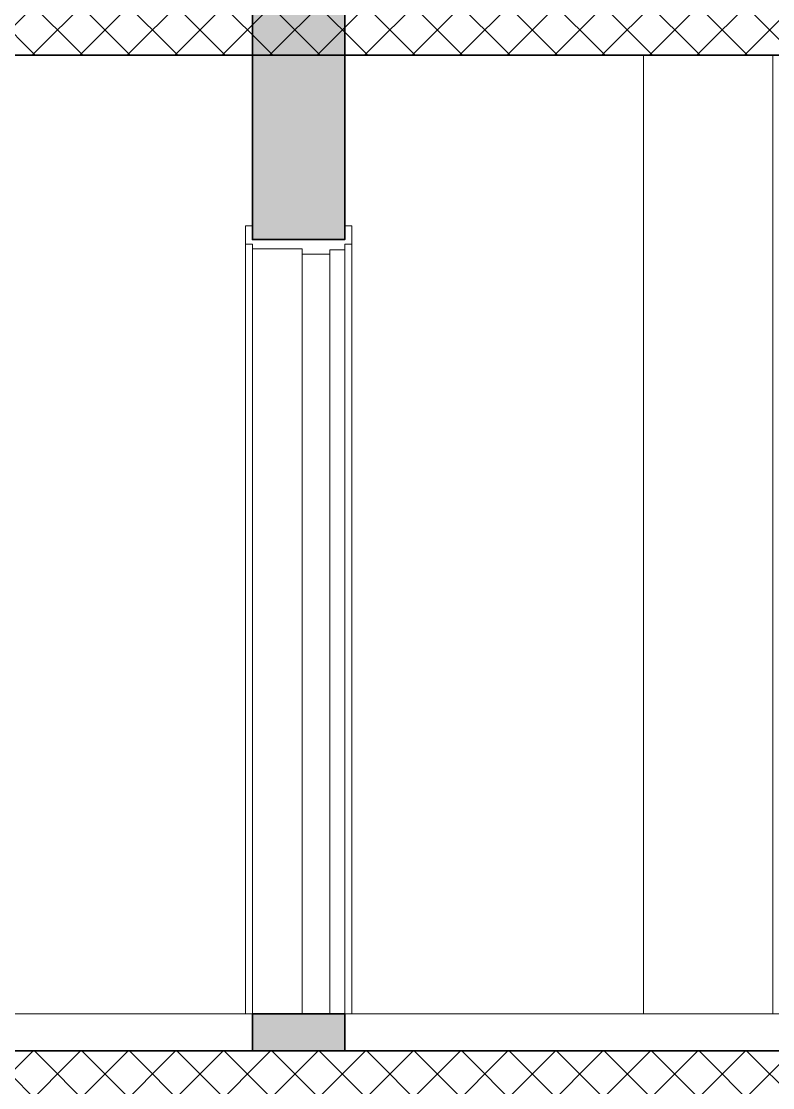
# Model space of a CAD drawing. Header units: millimetres. Extents: x -15634 to 67596, y -3027 to 55843.
# Drawn here: x 36258 to 38294, y 11996 to 14887 of the extents above; entities that cross this region are included whole.
import ezdxf

# ---------------------------------------------------------------- set-up
doc = ezdxf.new("R2010")
doc.units = ezdxf.units.MM
doc.header["$MEASUREMENT"] = 0
doc.set_wipeout_variables(frame=1)
doc.linetypes.add('Wipeout_Contour', pattern=[1000, 0, -1000])
doc.layers.add('aaaa oxhakat', color=7, linetype='Continuous')
doc.layers.add('Structural - Bearing', color=7, linetype='Continuous')
for name, color, linetype, lineweight in [('Structural - Bearing_Pen_No__1', 7, 'Continuous', 13), ('Structural - Bearing_Pen_No__101', 252, 'Continuous', 13), ('Structural - Bearing_Pen_No__7', 7, 'Continuous', 35)]:
    doc.layers.add(name, color=color, linetype=linetype, lineweight=lineweight)
doc.layers.add('Structural - Bearing_Pen_No__61', color=7, linetype='Continuous', lineweight=20, true_color=0x6a6a6a)
doc.layers.add('Structural - Bearing_Pen_No__82', color=7, linetype='Continuous', lineweight=20, true_color=0xaaaaaa)
pattern_1 = [(45, (0, 0), (-64.34671, 64.34671), []), (135, (0, 0), (64.34671, 64.34671), [])]

msp = doc.modelspace()

# ---------------------------------------------------------------- wipeouts: each hides what was drawn before it
at = {"color": 254, "linetype": 'Wipeout_Contour', "lineweight": 0, "ltscale": 161764.984685}
msp.add_wipeout([(37944.4, 12095.6), (38294.4, 12095.6), (38294.4, 14795.6), (37944.4, 14795.6)], dxfattribs=at).dxf.layer = 'Structural - Bearing'
at = {"color": 254, "linetype": 'Wipeout_Contour', "lineweight": 0, "ltscale": 157048.264166}
msp.add_wipeout([(37019.4, 14270.6), (36884.4, 14270.6), (36884.4, 12195.6), (37019.4, 12195.6)], dxfattribs=at).dxf.layer = 'Structural - Bearing'
at = {"color": 254, "linetype": 'Wipeout_Contour', "lineweight": 0, "ltscale": 157779.930493}
msp.add_wipeout([(37153.4, 14282.6), (37134.4, 14282.6), (37134.4, 12195.6), (37153.4, 12195.6)], dxfattribs=at).dxf.layer = 'Structural - Bearing'

# ---------------------------------------------------------------- next in the draw order: linework, layer by layer
at = {"layer": 'Structural - Bearing_Pen_No__82', "color": 253, "linetype": 'Continuous', "lineweight": 20, "true_color": 0xaaaaaa}
msp.add_line((38294.4, 12195.6), (38294.4, 14795.6), dxfattribs=at)

# ---------------------------------------------------------------- next in the draw order: wipeouts: each hides what was drawn before it
at = {"color": 254, "linetype": 'Wipeout_Contour', "lineweight": 0, "ltscale": 357202.885105}
msp.add_wipeout([(37944.4, 14795.6), (37134.4, 14795.6), (37134.4, 14332.6), (37153.4, 14332.6), (37153.4, 14282.6), (37153.4, 12195.6), (37134.4, 12195.6), (37134.4, 12095.6), (37944.4, 12095.6)], dxfattribs=at).dxf.layer = 'Structural - Bearing'
at = {"color": 254, "linetype": 'Wipeout_Contour', "lineweight": 0, "ltscale": 156767.038509}
msp.add_wipeout([(36865.4, 14282.6), (36865.4, 12195.6), (36884.4, 12195.6), (36884.4, 14282.6)], dxfattribs=at).dxf.layer = 'Structural - Bearing'
at = {"color": 254, "linetype": 'Wipeout_Contour', "lineweight": 0, "ltscale": 157432.85243}
msp.add_wipeout([(37094.4, 14255.6), (37019.4, 14255.6), (37019.4, 12195.6), (37094.4, 12195.6)], dxfattribs=at).dxf.layer = 'Structural - Bearing'

# ---------------------------------------------------------------- next in the draw order: linework, layer by layer
at = {"layer": 'Structural - Bearing_Pen_No__1', "color": 7, "linetype": 'Continuous', "lineweight": 13}
for p, q in [((37134.4, 14295.6), (37134.4, 14995.6)), ((37134.4, 14332.6), (37153.4, 14332.6)), ((37134.4, 14295.6), (37134.4, 14332.6)), ((37153.4, 14282.6), (37153.4, 14332.6)), ((37019.4, 14295.6), (37134.4, 14295.6)), ((37019.4, 14255.6), (37019.4, 14270.6)), ((37094.4, 14267.6), (37134.4, 14267.6)), ((37094.4, 12195.6), (37094.4, 14267.6)), ((37094.4, 14255.6), (37094.4, 14267.6)), ((37094.4, 14267.6), (37134.4, 14267.6)), ((37134.4, 14282.6), (37153.4, 14282.6)), ((37134.4, 14267.6), (37134.4, 14282.6)), ((37134.4, 12195.6), (37134.4, 14267.6)), ((37019.4, 14255.6), (37094.4, 14255.6)), ((37094.4, 12195.6), (37134.4, 12195.6)), ((37134.4, 12095.6), (37134.4, 12195.6)), ((37134.4, 12095.6), (39594.4, 12095.6))]:
    msp.add_line(p, q, dxfattribs=at)
at = {"layer": 'Structural - Bearing_Pen_No__61', "color": 251, "linetype": 'Continuous', "lineweight": 20, "true_color": 0x6a6a6a}
msp.add_lwpolyline([(37134.4, 12195.6), (39594.4, 12195.6)], dxfattribs=at)
at = {"layer": 'Structural - Bearing_Pen_No__82', "color": 253, "linetype": 'Continuous', "lineweight": 20, "true_color": 0xaaaaaa}
for p, q in [((37944.4, 12195.6), (37944.4, 14795.6)), ((37153.4, 14282.6), (37153.4, 12195.6)), ((37019.4, 14255.6), (37019.4, 12195.6)), ((37153.4, 12195.6), (37134.4, 12195.6))]:
    msp.add_line(p, q, dxfattribs=at)

# ---------------------------------------------------------------- next in the draw order: wipeouts: each hides what was drawn before it
at = {"color": 254, "linetype": 'Wipeout_Contour', "lineweight": 0, "ltscale": 352702.122079}
msp.add_wipeout([(36884.4, 14795.6), (36484.4, 14795.6), (36484.4, 12095.6), (36884.4, 12095.6), (36884.4, 12195.6), (36865.4, 12195.6), (36865.4, 14282.6), (36865.4, 14332.6), (36884.4, 14332.6)], dxfattribs=at).dxf.layer = 'aaaa oxhakat'

# ---------------------------------------------------------------- next in the draw order: hatches: boundary and pattern name
at = {"layer": 'Structural - Bearing_Pen_No__1', "linetype": 'Continuous', "lineweight": 13}
h = msp.add_hatch(dxfattribs=at)
h.set_pattern_fill('CONCRETE_BLOCK', style=0, pattern_type=2)
h.set_pattern_definition(pattern_1)
h.paths.add_polyline_path([(-655.6, 14795.6), (44144.4, 14795.6), (44144.4, 14995.6), (-655.6, 14995.6)])
h = msp.add_hatch(dxfattribs=at)
h.set_pattern_fill('CONCRETE_BLOCK', style=0, pattern_type=2)
h.set_pattern_definition(pattern_1)
h.paths.add_polyline_path([(-655.6, 11895.6), (44144.4, 11895.6), (44144.4, 12095.6), (-655.6, 12095.6)])
at = {"layer": 'Structural - Bearing_Pen_No__101', "linetype": 'Continuous', "lineweight": 13}
for points in [[(36884.4, 14995.6), (36884.4, 14295.6), (37134.4, 14295.6), (37134.4, 14995.6)], [(36884.4, 12095.6), (37134.4, 12095.6), (37134.4, 12195.6), (36884.4, 12195.6)]]:
    msp.add_hatch(color=252, dxfattribs=at).paths.add_polyline_path(points)

# ---------------------------------------------------------------- next in the draw order: linework, layer by layer
at = {"layer": 'Structural - Bearing_Pen_No__1', "color": 7, "linetype": 'Continuous', "lineweight": 13}
for p, q in [((36884.4, 14295.6), (36884.4, 14995.6)), ((-655.6, 14795.6), (44144.4, 14795.6)), ((36865.4, 14332.6), (36884.4, 14332.6)), ((36865.4, 14282.6), (36865.4, 14332.6)), ((36884.4, 14295.6), (36884.4, 14332.6)), ((36884.4, 14295.6), (37019.4, 14295.6)), ((36884.4, 14295.6), (37134.4, 14295.6)), ((36865.4, 14282.6), (36884.4, 14282.6)), ((36884.4, 14270.6), (36884.4, 14282.6)), ((36884.4, 14270.6), (37019.4, 14270.6)), ((36884.4, 12195.6), (37134.4, 12195.6)), ((36884.4, 12095.6), (36884.4, 12195.6)), ((6604.4, 12095.6), (36884.4, 12095.6))]:
    msp.add_line(p, q, dxfattribs=at)
at = {"layer": 'Structural - Bearing_Pen_No__61', "color": 251, "linetype": 'Continuous', "lineweight": 20, "true_color": 0x6a6a6a}
msp.add_lwpolyline([(6604.4, 12195.6), (36884.4, 12195.6)], dxfattribs=at)
at = {"layer": 'Structural - Bearing_Pen_No__7', "color": 7, "linetype": 'Continuous', "lineweight": 35, "flags": 128}
for points in [[(-655.6, 14795.6), (44144.4, 14795.6), (44144.4, 14995.6), (-655.6, 14995.6)], [(36884.4, 14995.6), (36884.4, 14295.6), (37134.4, 14295.6), (37134.4, 14995.6)], [(36884.4, 12095.6), (37134.4, 12095.6), (37134.4, 12195.6), (36884.4, 12195.6)], [(-655.6, 11895.6), (44144.4, 11895.6), (44144.4, 12095.6), (-655.6, 12095.6)]]:
    msp.add_lwpolyline(points, close=True, dxfattribs=at)
at = {"layer": 'Structural - Bearing_Pen_No__82', "color": 253, "linetype": 'Continuous', "lineweight": 20, "true_color": 0xaaaaaa}
for p, q in [((36865.4, 14282.6), (36865.4, 12195.6)), ((36884.4, 14270.6), (36884.4, 12195.6)), ((36865.4, 12195.6), (36884.4, 12195.6))]:
    msp.add_line(p, q, dxfattribs=at)

doc.saveas('drawing.dxf')
